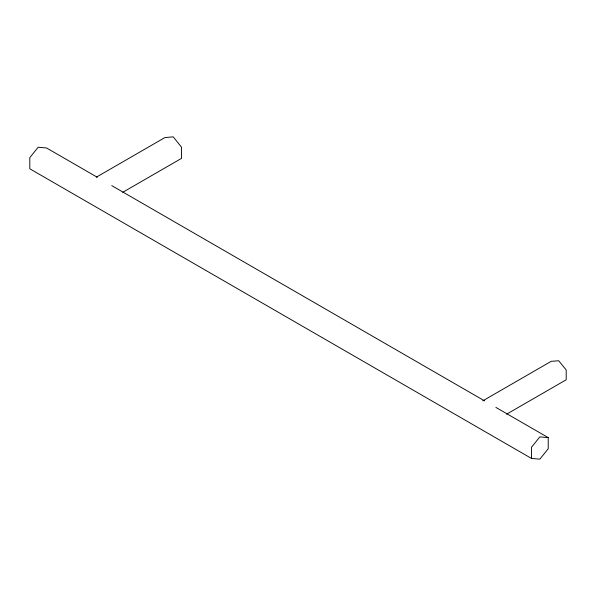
<?xml version="1.0" encoding="UTF-8"?>
<svg xmlns="http://www.w3.org/2000/svg" width="596" height="596" viewBox="0 0 596 596"><rect width="100%" height="100%" fill="white"/><g stroke="black" fill="none" stroke-linecap="round" stroke-linejoin="round"><path stroke-width="0.89" d="M96.396 177.131L164.861 137.594L173.198 136.842L181.534 147.219L181.534 158.365L122.731 192.314M482.745 400.855L551.218 361.325L558.705 360.759L566.2 369.982L566.2 379.771L506.593 414.19M548.216 437.613L539.842 436.883L531.468 447.283L531.468 458.428L539.842 459.158L548.216 448.758L548.216 437.613L495.879 407.396M97.282 177.265L46.548 147.979L38.174 147.242L29.8 157.649L29.8 168.787L531.468 458.428M111.772 185.639L484.6 400.892"/></g></svg>
